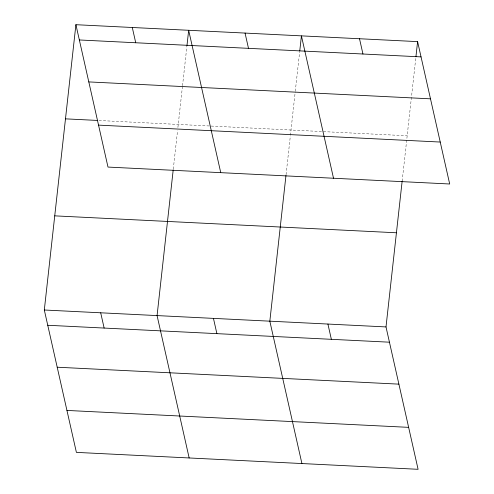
<?xml version="1.0" encoding="UTF-8"?>
<svg xmlns="http://www.w3.org/2000/svg" width="494" height="494" viewBox="0 0 494 494"><rect width="100%" height="100%" fill="white"/><g stroke="black" fill="none" stroke-linecap="round" stroke-linejoin="round"><path stroke-width="0.37" stroke-dasharray="2.47 1.85" d="M173.289 169.146L177.568 130.496M177.908 127.464L182.447 86.469M182.527 85.709L186.899 46.226M286.051 174.734L290.33 136.085M290.41 135.325L295.202 92.057M295.288 91.297L299.66 51.814M402.141 181.242L415.837 57.57M99.004 120.511L407.173 135.77"/><path stroke-width="0.74" d="M402.141 181.242L386.005 326.929L418.091 469.3L76.397 452.381L44.312 310.004L75.909 24.7L417.603 41.62L449.688 183.996L107.995 167.071L75.909 24.7M173.203 169.905L157.073 315.592L189.159 457.963M186.985 45.473L188.665 30.282L220.75 172.659M285.964 175.487L269.829 321.174L301.914 463.545M299.747 51.055L301.426 35.871L333.512 178.241M415.917 56.81L417.603 41.62M79.349 39.965L421.042 56.89M88.803 81.911L430.496 98.831M65.48 118.85L97.485 120.437M98.541 125.124L440.234 142.05M54.741 215.853L396.435 232.779M44.312 310.004L386.005 326.929M47.757 325.268L389.445 342.194M57.205 367.215L398.899 384.141M66.949 410.434L408.637 427.353M359.515 38.748L362.954 54.013M327.917 324.052L331.357 339.316M245.049 33.073L248.488 48.344M213.451 318.383L216.891 333.648M132.287 27.491L135.727 42.756M100.696 312.801L104.135 328.065"/></g></svg>
